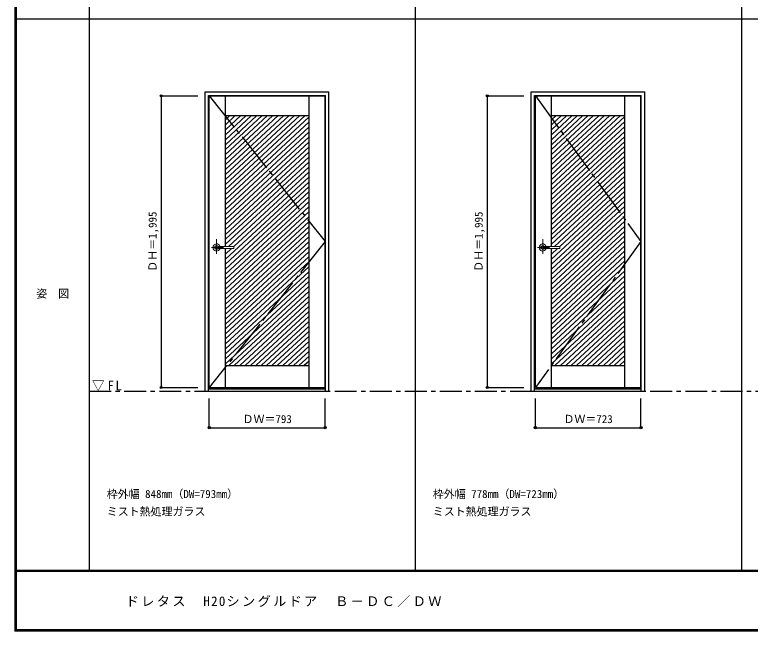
# Model space of a CAD drawing. Units: millimetres, scale not verified. Extents: x -6000 to 5700, y -4307 to 4260.
# Drawn here: x -6000 to -966, y -4205 to 12 of the extents above; entities that cross this region are included whole.
import ezdxf
from ezdxf.enums import TextEntityAlignment as Align

# ---------------------------------------------------------------- set-up
doc = ezdxf.new("R2010")
doc.units = ezdxf.units.MM
doc.header["$LTSCALE"] = 30
doc.header["$PDMODE"] = 32
doc.header["$PDSIZE"] = 15
doc.linetypes.add('CHAIN1', pattern=[8, 5, -1, 1, -1])
doc.linetypes.add('CHAIN2', pattern=[12, 9, -1, 1, -1])
for name, color, linetype in [('0-1_通り芯', 7, 'CHAIN1'), ('0-2_扉', 7, 'Continuous'), ('0-4_枠', 3, 'Continuous'), ('0-7', 7, 'CHAIN2'), ('0-A_文字', 7, 'Continuous'), ('0-B_寸法', 7, 'Continuous'), ('0-C_ハッチ', 4, 'Continuous'), ('F-1_枠', 6, 'Continuous'), ('F-A_文字', 7, 'Continuous')]:
    doc.layers.add(name, color=color, linetype=linetype)
doc.layers.add('0-5_レバー', color=7, linetype='Continuous', lineweight=18)
doc.styles.add('ＭＳ ゴシック', font='')
doc.styles.get('ＭＳ ゴシック').set_extended_font_data('MS Gothic')

msp = doc.modelspace()

# ---------------------------------------------------------------- linework, layer by layer
at = {"layer": '0-1_通り芯'}
msp.add_line((-5490, -2562.5), (3436.4, -2562.5), dxfattribs=at)
at = {"layer": '0-2_扉'}
for p, q in [((-4668.4, -2537.5), (-4668.4, -542.5)), ((-4668.4, -542.5), (-3875.4, -542.5)), ((-4558.4, -1573), (-4558.4, -542.5)), ((-3985.4, -2537.5), (-3985.4, -542.5)), ((-3875.4, -2537.5), (-3875.4, -542.5)), ((-2436.8, -2537.5), (-2436.8, -542.5)), ((-2436.8, -542.5), (-1713.8, -542.5)), ((-2326.8, -1573), (-2326.8, -542.5)), ((-1823.8, -2537.5), (-1823.8, -542.5)), ((-1713.8, -2537.5), (-1713.8, -542.5)), ((-4558.4, -677.5), (-3985.4, -677.5)), ((-2326.8, -677.5), (-1823.8, -677.5)), ((-4558.4, -2537.5), (-4558.4, -1587)), ((-2326.8, -2537.5), (-2326.8, -1587)), ((-4558.4, -2387.5), (-3985.4, -2387.5)), ((-2326.8, -2387.5), (-1823.8, -2387.5)), ((-4668.4, -2537.5), (-3875.4, -2537.5)), ((-2436.8, -2537.5), (-1713.8, -2537.5))]:
    msp.add_line(p, q, dxfattribs=at)
at = {"layer": '0-4_枠'}
for p, q in [((-4697.4, -515.5), (-3849.4, -515.5)), ((-4697.4, -2562.5), (-4697.4, -515.5)), ((-4673.4, -539.5), (-3873.4, -539.5)), ((-4673.4, -2562.5), (-4673.4, -539.5)), ((-3873.4, -2562.5), (-3873.4, -539.5)), ((-3849.4, -2562.5), (-3849.4, -515.5)), ((-2465.8, -515.5), (-1687.8, -515.5)), ((-2465.8, -2562.5), (-2465.8, -515.5)), ((-2441.8, -539.5), (-1711.8, -539.5)), ((-2441.8, -2562.5), (-2441.8, -539.5)), ((-1711.8, -2562.5), (-1711.8, -539.5)), ((-1687.8, -2562.5), (-1687.8, -515.5)), ((-4697.4, -2562.5), (-3849.4, -2562.5)), ((-4673.4, -2547.5), (-3873.4, -2547.5)), ((-2465.8, -2562.5), (-1687.8, -2562.5)), ((-2441.8, -2547.5), (-1711.8, -2547.5))]:
    msp.add_line(p, q, dxfattribs=at)
at = {"layer": '0-5_レバー', "color": 4, "linetype": 'CHAIN1'}
for p, q in [((-4617.9, -1523.54), (-4617.9, -1623.39)), ((-2386.3, -1523.54), (-2386.3, -1623.39)), ((-4571.1, -1580), (-4654.12, -1580)), ((-2339.5, -1580), (-2422.52, -1580))]:
    msp.add_line(p, q, dxfattribs=at)
at = {"layer": '0-5_レバー'}
for p, q in [((-4500.9, -1580), (-4500.9, -1574.51)), ((-4500.9, -1580), (-4500.9, -1585.5)), ((-2269.3, -1580), (-2269.3, -1574.51)), ((-2269.3, -1580), (-2269.3, -1585.5))]:
    msp.add_line(p, q, dxfattribs=at)
for points in [[(-4607.94, -1573.01), (-4608.71, -1572.22), (-4610.68, -1570.85), (-4612.92, -1569.84), (-4615.36, -1569.21), (-4617.9, -1569), (-4620.44, -1569.21), (-4622.87, -1569.84), (-4625.12, -1570.85), (-4627.09, -1572.22), (-4628.71, -1573.89), (-4629.91, -1575.79), (-4630.65, -1577.85), (-4630.9, -1580), (-4630.65, -1582.15), (-4629.91, -1584.21), (-4628.71, -1586.11), (-4627.09, -1587.78), (-4625.12, -1589.15), (-4622.87, -1590.16), (-4620.44, -1590.79), (-4617.9, -1591), (-4615.36, -1590.79), (-4612.92, -1590.16), (-4610.68, -1589.15), (-4608.71, -1587.78), (-4607.94, -1586.99)], [(-4502.4, -1573), (-4512.13, -1573), (-4522.31, -1573), (-4531.91, -1573), (-4540.9, -1573), (-4549.31, -1573), (-4557.12, -1573), (-4563.94, -1573), (-4570.24, -1573), (-4576, -1573), (-4581.25, -1573), (-4586.04, -1573), (-4590.69, -1573), (-4594.9, -1573), (-4598.65, -1573), (-4600.65, -1573), (-4602.5, -1573), (-4604.51, -1573.01), (-4606.92, -1573.01), (-4608.41, -1573.01), (-4609.95, -1573.01), (-4611.47, -1573.01), (-4612.57, -1573.01), (-4613.03, -1573.01), (-4613.03, -1573.02)], [(-4612.88, -1586.99), (-4612.75, -1586.99), (-4612.31, -1587), (-4611.59, -1586.99), (-4610.57, -1586.99), (-4609.31, -1586.99), (-4607.96, -1586.99), (-4605.1, -1586.99), (-4602.12, -1587), (-4599.1, -1587), (-4596.06, -1587), (-4592.99, -1587), (-4589.91, -1587), (-4585.91, -1587), (-4581.5, -1587), (-4576.53, -1587), (-4571, -1587), (-4564.91, -1587), (-4558.26, -1587), (-4551.05, -1587), (-4542.46, -1587), (-4533.2, -1587), (-4523.26, -1587), (-4512.65, -1587), (-4502.4, -1587)], [(-4502.4, -1573), (-4511.48, -1573), (-4511.88, -1573)], [(-2376.34, -1573.01), (-2377.11, -1572.22), (-2379.08, -1570.85), (-2381.32, -1569.84), (-2383.76, -1569.21), (-2386.3, -1569), (-2388.84, -1569.21), (-2391.27, -1569.84), (-2393.52, -1570.85), (-2395.49, -1572.22), (-2397.11, -1573.89), (-2398.31, -1575.79), (-2399.05, -1577.85), (-2399.3, -1580), (-2399.05, -1582.15), (-2398.31, -1584.21), (-2397.11, -1586.11), (-2395.49, -1587.78), (-2393.52, -1589.15), (-2391.27, -1590.16), (-2388.84, -1590.79), (-2386.3, -1591), (-2383.76, -1590.79), (-2381.32, -1590.16), (-2379.08, -1589.15), (-2377.11, -1587.78), (-2376.34, -1586.99)], [(-2270.8, -1573), (-2280.53, -1573), (-2290.71, -1573), (-2300.31, -1573), (-2309.3, -1573), (-2317.71, -1573), (-2325.52, -1573), (-2332.34, -1573), (-2338.64, -1573), (-2344.4, -1573), (-2349.65, -1573), (-2354.44, -1573), (-2359.09, -1573), (-2363.3, -1573), (-2367.05, -1573), (-2369.05, -1573), (-2370.9, -1573), (-2372.91, -1573.01), (-2375.32, -1573.01), (-2376.81, -1573.01), (-2378.35, -1573.01), (-2379.87, -1573.01), (-2380.97, -1573.01), (-2381.43, -1573.01), (-2381.43, -1573.02)], [(-2381.28, -1586.99), (-2381.15, -1586.99), (-2380.71, -1586.99), (-2379.99, -1586.99), (-2378.97, -1586.99), (-2377.71, -1586.99), (-2376.36, -1586.99), (-2373.5, -1586.99), (-2370.52, -1587), (-2367.5, -1587), (-2364.46, -1587), (-2361.39, -1587), (-2358.31, -1587), (-2354.31, -1587), (-2349.9, -1587), (-2344.93, -1587), (-2339.4, -1587), (-2333.31, -1587), (-2326.66, -1587), (-2319.45, -1587), (-2310.86, -1587), (-2301.6, -1587), (-2291.66, -1587), (-2281.05, -1587), (-2270.8, -1587)], [(-2270.8, -1573), (-2279.88, -1573), (-2280.28, -1573)]]:
    msp.add_lwpolyline(points, dxfattribs=at)
for centre, radius, start, end in [((-4617.9, -1580), 24.55, 16.59952, 343.36736), ((-2386.3, -1580), 24.55, 16.59952, 343.36736), ((-4502.4, -1574.5), 1.5, 0.00847, 89.9163), ((-4502.4, -1574.5), 1.5, 360, 90.17419), ((-4502.4, -1585.5), 1.5, 270.16419, 0), ((-4502.4, -1585.5), 1.5, 269.91059, 359.99153), ((-2270.8, -1574.5), 1.5, 0.00847, 89.9163), ((-2270.8, -1574.5), 1.5, 360, 90.17419), ((-2270.8, -1585.5), 1.5, 270.16419, 0), ((-2270.8, -1585.5), 1.5, 269.91059, 359.99153)]:
    msp.add_arc(centre, radius, start, end, dxfattribs=at)
at = {"layer": '0-7'}
for p, q in [((-4668.4, -542.5), (-3875.4, -1540)), ((-2436.8, -542.5), (-1713.8, -1540)), ((-3875.4, -1540), (-4668.4, -2537.5)), ((-1713.8, -1540), (-2436.8, -2537.5))]:
    msp.add_line(p, q, dxfattribs=at)
at = {"layer": '0-B_寸法', "color": 4}
for p, q in [((-4997.4, -542.5), (-4747.4, -542.5)), ((-4997.4, -542.5), (-4997.4, -2537.5)), ((-2765.8, -542.5), (-2515.8, -542.5)), ((-2765.8, -542.5), (-2765.8, -2537.5)), ((-4997.4, -2537.5), (-4747.4, -2537.5)), ((-2765.8, -2537.5), (-2515.8, -2537.5)), ((-4668.4, -2812.5), (-4668.4, -2612.5)), ((-3875.4, -2812.5), (-3875.4, -2612.5)), ((-2436.8, -2812.5), (-2436.8, -2612.5)), ((-1713.8, -2812.5), (-1713.8, -2612.5)), ((-4668.4, -2812.5), (-3875.4, -2812.5)), ((-2436.8, -2812.5), (-1713.8, -2812.5))]:
    msp.add_line(p, q, dxfattribs=at)
at = {"layer": '0-B_寸法'}
for p in [(-4997.4, -542.5), (-2765.8, -542.5), (-4997.4, -2537.5), (-2765.8, -2537.5), (-4668.4, -2812.5), (-3875.4, -2812.5), (-2436.8, -2812.5), (-1713.8, -2812.5)]:
    msp.add_point(p, dxfattribs=at)
at = {"layer": '0-C_ハッチ'}
for p, q in [((-4490.26, -677.5), (-4558.4, -740.6)), ((-4453.46, -677.5), (-4558.4, -774.67)), ((-4416.66, -677.5), (-4558.4, -808.74)), ((-4379.87, -677.5), (-4558.4, -842.81)), ((-4527.05, -677.5), (-4558.4, -706.53)), ((-4343.07, -677.5), (-4558.4, -876.88)), ((-4306.27, -677.5), (-4558.4, -910.95)), ((-4269.47, -677.5), (-4558.4, -945.02)), ((-4232.68, -677.5), (-4558.4, -979.09)), ((-4195.88, -677.5), (-4558.4, -1013.17)), ((-4159.08, -677.5), (-4558.4, -1047.24)), ((-4122.29, -677.5), (-4558.4, -1081.31)), ((-4085.49, -677.5), (-4558.4, -1115.38)), ((-4048.69, -677.5), (-4558.4, -1149.45)), ((-4011.9, -677.5), (-4558.4, -1183.52)), ((-3985.4, -687.04), (-4558.4, -1217.59)), ((-2258.66, -677.5), (-2326.8, -740.6)), ((-2221.86, -677.5), (-2326.8, -774.67)), ((-2185.06, -677.5), (-2326.8, -808.74)), ((-2148.27, -677.5), (-2326.8, -842.81)), ((-2295.45, -677.5), (-2326.8, -706.53)), ((-2111.47, -677.5), (-2326.8, -876.88)), ((-2074.67, -677.5), (-2326.8, -910.95)), ((-2037.87, -677.5), (-2326.8, -945.02)), ((-2001.08, -677.5), (-2326.8, -979.09)), ((-1964.28, -677.5), (-2326.8, -1013.17)), ((-1927.48, -677.5), (-2326.8, -1047.24)), ((-1890.69, -677.5), (-2326.8, -1081.31)), ((-1853.89, -677.5), (-2326.8, -1115.38)), ((-1823.8, -683.71), (-2326.8, -1149.45)), ((-3985.4, -721.11), (-4558.4, -1251.66)), ((-1823.8, -717.78), (-2326.8, -1183.52)), ((-1823.8, -751.85), (-2326.8, -1217.59)), ((-3985.4, -755.18), (-4558.4, -1285.73)), ((-3985.4, -789.25), (-4558.4, -1319.8)), ((-1823.8, -785.92), (-2326.8, -1251.66)), ((-3985.4, -823.32), (-4558.4, -1353.88)), ((-1823.8, -819.99), (-2326.8, -1285.73)), ((-1823.8, -854.06), (-2326.8, -1319.8)), ((-3985.4, -857.39), (-4558.4, -1387.95)), ((-3985.4, -891.46), (-4558.4, -1422.02)), ((-1823.8, -888.13), (-2326.8, -1353.88)), ((-3985.4, -925.53), (-4558.4, -1456.09)), ((-1823.8, -922.21), (-2326.8, -1387.95)), ((-1823.8, -956.28), (-2326.8, -1422.02)), ((-3985.4, -959.6), (-4558.4, -1490.16)), ((-3985.4, -993.68), (-4558.4, -1524.23)), ((-1823.8, -990.35), (-2326.8, -1456.09)), ((-3985.4, -1027.75), (-4558.4, -1558.3)), ((-1823.8, -1024.42), (-2326.8, -1490.16)), ((-3985.4, -1061.82), (-4537.48, -1573)), ((-3985.4, -1095.89), (-4501.25, -1573.53)), ((-1823.8, -1058.49), (-2326.8, -1524.23)), ((-1823.8, -1092.56), (-2326.8, -1558.3)), ((-3985.4, -1129.96), (-4558.4, -1660.52)), ((-1823.8, -1126.63), (-2305.88, -1573)), ((-3985.4, -1164.03), (-4558.4, -1694.59)), ((-3985.4, -1198.1), (-4558.4, -1728.66)), ((-1823.8, -1194.77), (-2326.8, -1660.52)), ((-1823.8, -1160.7), (-2269.65, -1573.53)), ((-3985.4, -1232.17), (-4558.4, -1762.73)), ((-1823.8, -1228.85), (-2326.8, -1694.59)), ((-3985.4, -1266.24), (-4558.4, -1796.8)), ((-3985.4, -1300.32), (-4558.4, -1830.87)), ((-1823.8, -1262.92), (-2326.8, -1728.66)), ((-1823.8, -1296.99), (-2326.8, -1762.73)), ((-3985.4, -1334.39), (-4558.4, -1864.94)), ((-1823.8, -1331.06), (-2326.8, -1796.8)), ((-3985.4, -1368.46), (-4558.4, -1899.01)), ((-3985.4, -1402.53), (-4558.4, -1933.08)), ((-1823.8, -1365.13), (-2326.8, -1830.87)), ((-1823.8, -1399.2), (-2326.8, -1864.94)), ((-3985.4, -1436.6), (-4558.4, -1967.15)), ((-1823.8, -1433.27), (-2326.8, -1899.01)), ((-3985.4, -1470.67), (-4558.4, -2001.23)), ((-3985.4, -1504.74), (-4558.4, -2035.3)), ((-1823.8, -1467.34), (-2326.8, -1933.08)), ((-1823.8, -1501.41), (-2326.8, -1967.15)), ((-3985.4, -1538.81), (-4558.4, -2069.37)), ((-1823.8, -1535.48), (-2326.8, -2001.23)), ((-3985.4, -1572.88), (-4558.4, -2103.44)), ((-4552.59, -1587), (-4558.4, -1592.37)), ((-4515.8, -1587), (-4558.4, -1626.44)), ((-3985.4, -1606.95), (-4558.4, -2137.51)), ((-1823.8, -1569.56), (-2326.8, -2035.3)), ((-2320.99, -1587), (-2326.8, -1592.37)), ((-2284.2, -1587), (-2326.8, -1626.44)), ((-1823.8, -1603.63), (-2326.8, -2069.37)), ((-3985.4, -1641.03), (-4558.4, -2171.58)), ((-1823.8, -1637.7), (-2326.8, -2103.44)), ((-3985.4, -1675.1), (-4558.4, -2205.65)), ((-3985.4, -1709.17), (-4558.4, -2239.72)), ((-1823.8, -1671.77), (-2326.8, -2137.51)), ((-1823.8, -1705.84), (-2326.8, -2171.58)), ((-3985.4, -1743.24), (-4558.4, -2273.79)), ((-1823.8, -1739.91), (-2326.8, -2205.65)), ((-3985.4, -1777.31), (-4558.4, -2307.87)), ((-3985.4, -1811.38), (-4558.4, -2341.94)), ((-1823.8, -1773.98), (-2326.8, -2239.72)), ((-1823.8, -1808.05), (-2326.8, -2273.79)), ((-3985.4, -1845.45), (-4558.4, -2376.01)), ((-1823.8, -1842.12), (-2326.8, -2307.87)), ((-3985.4, -1879.52), (-4534.02, -2387.5)), ((-1823.8, -1876.2), (-2326.8, -2341.94)), ((-1823.8, -1910.27), (-2326.8, -2376.01)), ((-3985.4, -1913.59), (-4497.22, -2387.5)), ((-3985.4, -1947.67), (-4460.42, -2387.5)), ((-1823.8, -1944.34), (-2302.41, -2387.5)), ((-3985.4, -1981.74), (-4423.62, -2387.5)), ((-1823.8, -1978.41), (-2265.62, -2387.5)), ((-1823.8, -2012.48), (-2228.82, -2387.5)), ((-3985.4, -2015.81), (-4386.83, -2387.5)), ((-3985.4, -2049.88), (-4350.03, -2387.5)), ((-1823.8, -2046.55), (-2192.02, -2387.5)), ((-3985.4, -2083.95), (-4313.23, -2387.5)), ((-1823.8, -2080.62), (-2155.23, -2387.5)), ((-3985.4, -2118.02), (-4276.44, -2387.5)), ((-3985.4, -2152.09), (-4239.64, -2387.5)), ((-1823.8, -2114.69), (-2118.43, -2387.5)), ((-1823.8, -2148.76), (-2081.63, -2387.5)), ((-3985.4, -2186.16), (-4202.84, -2387.5)), ((-1823.8, -2182.83), (-2044.84, -2387.5)), ((-3985.4, -2220.23), (-4166.05, -2387.5)), ((-3985.4, -2254.3), (-4129.25, -2387.5)), ((-1823.8, -2216.91), (-2008.04, -2387.5)), ((-1823.8, -2250.98), (-1971.24, -2387.5)), ((-3985.4, -2288.38), (-4092.45, -2387.5)), ((-1823.8, -2285.05), (-1934.45, -2387.5)), ((-3985.4, -2322.45), (-4055.66, -2387.5)), ((-3985.4, -2356.52), (-4018.86, -2387.5)), ((-1823.8, -2319.12), (-1897.65, -2387.5)), ((-1823.8, -2353.19), (-1860.85, -2387.5))]:
    msp.add_line(p, q, dxfattribs=at)
at = {"layer": 'F-1_枠'}
for p, q in [((-6000, 4175), (-6000, -4205)), ((-5995, 4175), (-5995, -4205)), ((-5990, 4175), (-5990, -4205)), ((-5490, 4175), (-5490, -3790)), ((-3258.4, 4175), (-3258.4, -3790)), ((-1026.8, 4175), (-1026.8, -3790)), ((-6000, -15.5), (5690, -15.5)), ((5700, -3790), (-6000, -3790)), ((5700, -3795), (-6000, -3795)), ((5700, -4195), (-6000, -4195)), ((5700, -4200), (-6000, -4200)), ((5700, -4205), (-6000, -4205))]:
    msp.add_line(p, q, dxfattribs=at)

# ---------------------------------------------------------------- texts
at = {"layer": '0-A_文字', "style": 'ＭＳ ゴシック'}
for s, p in [('枠外幅 848mm（DW=793mm）', (-5370, -3310)), ('枠外幅 778mm（DW=723mm）', (-3138.4, -3310)), ('ミスト熱処理ガラス', (-5370, -3430)), ('ミスト熱処理ガラス', (-3138.4, -3430))]:
    msp.add_text(s, height=54.99, dxfattribs=at).set_placement(p, align=Align.BOTTOM_LEFT)
at = {"layer": '0-A_文字', "insert": (-5471.25, -2562.5), "char_height": 65.98, "attachment_point": 7, "style": 'ＭＳ ゴシック'}
msp.add_mtext('\\T1.26;\\W0.95;▽FL', dxfattribs=at)
at = {"layer": '0-B_寸法', "style": 'ＭＳ ゴシック'}
for p in [(-5012.4, -1746.25), (-2780.8, -1746.25)]:
    msp.add_text('ＤＨ＝1,995', height=54.99, rotation=90, dxfattribs=at).set_placement(p, align=Align.BOTTOM_LEFT)
for s, p in [('ＤＷ＝793', (-4440.65, -2797.5)), ('ＤＷ＝723', (-2244.55, -2797.5))]:
    msp.add_text(s, height=54.99, dxfattribs=at).set_placement(p, align=Align.BOTTOM_LEFT)
at = {"layer": 'F-A_文字', "style": 'ＭＳ ゴシック'}
msp.add_text('姿\u3000図', height=54.99, dxfattribs=at).set_placement((-5852.5, -1940.25), align=Align.BOTTOM_LEFT)
at = {"layer": 'F-A_文字', "insert": (-5240, -4040), "char_height": 65.98, "attachment_point": 7, "style": 'ＭＳ ゴシック'}
msp.add_mtext('\\T1.18;ドレタス\u3000H20シングルドア\u3000Ｂ－ＤＣ／ＤＷ', dxfattribs=at)

doc.saveas('drawing.dxf')
